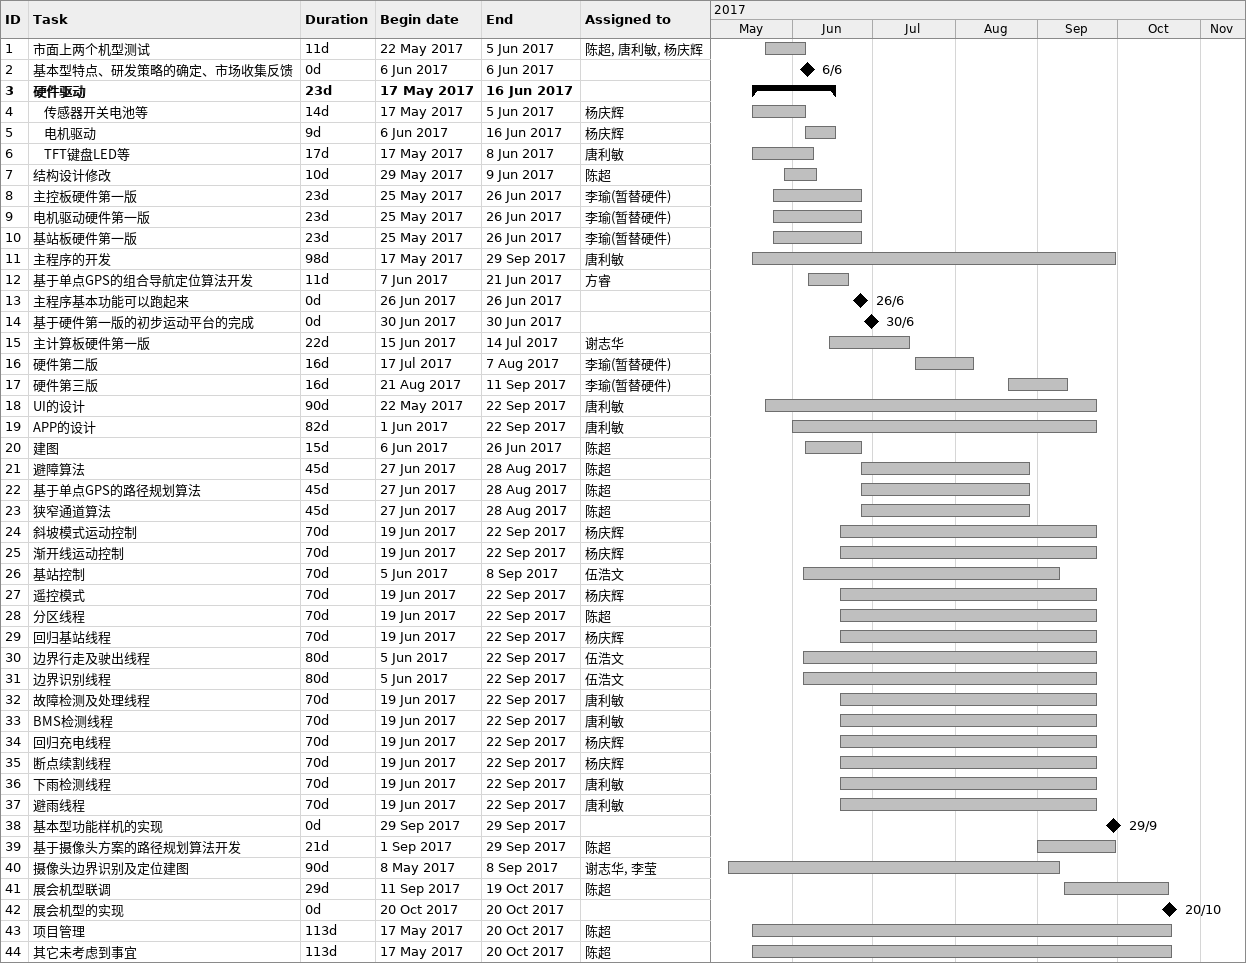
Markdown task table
| ID | Level | Task | Duration | Start | Finish | Resources |
|---|---|---|---|---|---|---|
| 1 | 1 | 市面上两个机型测试 | 11d | 2017-05-22 | 2017-06-05 | 陈超, 唐利敏, 杨庆辉 |
| 2 | 1 | 基本型特点、研发策略的确定、市场收集反馈 | 0d | 2017-06-06 | 2017-06-06 |  |
| 3 | 1 | **硬件驱动** | 23d | 2017-05-17 | 2017-06-16 |  |
| 4 | 2 | 传感器开关电池等 | 14d | 2017-05-17 | 2017-06-05 | 杨庆辉 |
| 5 | 2 | 电机驱动 | 9d | 2017-06-06 | 2017-06-16 | 杨庆辉 |
| 6 | 2 | TFT键盘LED等 | 17d | 2017-05-17 | 2017-06-08 | 唐利敏 |
| 7 | 1 | 结构设计修改 | 10d | 2017-05-29 | 2017-06-09 | 陈超 |
| 8 | 1 | 主控板硬件第一版 | 23d | 2017-05-25 | 2017-06-26 | 李瑜(暂替硬件) |
| 9 | 1 | 电机驱动硬件第一版 | 23d | 2017-05-25 | 2017-06-26 | 李瑜(暂替硬件) |
| 10 | 1 | 基站板硬件第一版 | 23d | 2017-05-25 | 2017-06-26 | 李瑜(暂替硬件) |
| 11 | 1 | 主程序的开发 | 98d | 2017-05-17 | 2017-09-29 | 唐利敏 |
| 12 | 1 | 基于单点GPS的组合导航定位算法开发 | 11d | 2017-06-07 | 2017-06-21 | 方睿 |
| 13 | 1 | 主程序基本功能可以跑起来 | 0d | 2017-06-26 | 2017-06-26 |  |
| 14 | 1 | 基于硬件第一版的初步运动平台的完成 | 0d | 2017-06-30 | 2017-06-30 |  |
| 15 | 1 | 主计算板硬件第一版 | 22d | 2017-06-15 | 2017-07-14 | 谢志华 |
| 16 | 1 | 硬件第二版 | 16d | 2017-07-17 | 2017-08-07 | 李瑜(暂替硬件) |
| 17 | 1 | 硬件第三版 | 16d | 2017-08-21 | 2017-09-11 | 李瑜(暂替硬件) |
| 18 | 1 | UI的设计 | 90d | 2017-05-22 | 2017-09-22 | 唐利敏 |
| 19 | 1 | APP的设计 | 82d | 2017-06-01 | 2017-09-22 | 唐利敏 |
| 20 | 1 | 建图 | 15d | 2017-06-06 | 2017-06-26 | 陈超 |
| 21 | 1 | 避障算法 | 45d | 2017-06-27 | 2017-08-28 | 陈超 |
| 22 | 1 | 基于单点GPS的路径规划算法 | 45d | 2017-06-27 | 2017-08-28 | 陈超 |
| 23 | 1 | 狭窄通道算法 | 45d | 2017-06-27 | 2017-08-28 | 陈超 |
| 24 | 1 | 斜坡模式运动控制 | 70d | 2017-06-19 | 2017-09-22 | 杨庆辉 |
| 25 | 1 | 渐开线运动控制 | 70d | 2017-06-19 | 2017-09-22 | 杨庆辉 |
| 26 | 1 | 基站控制 | 70d | 2017-06-05 | 2017-09-08 | 伍浩文 |
| 27 | 1 | 遥控模式 | 70d | 2017-06-19 | 2017-09-22 | 杨庆辉 |
| 28 | 1 | 分区线程 | 70d | 2017-06-19 | 2017-09-22 | 陈超 |
| 29 | 1 | 回归基站线程 | 70d | 2017-06-19 | 2017-09-22 | 杨庆辉 |
| 30 | 1 | 边界行走及驶出线程 | 80d | 2017-06-05 | 2017-09-22 | 伍浩文 |
| 31 | 1 | 边界识别线程 | 80d | 2017-06-05 | 2017-09-22 | 伍浩文 |
| 32 | 1 | 故障检测及处理线程 | 70d | 2017-06-19 | 2017-09-22 | 唐利敏 |
| 33 | 1 | BMS检测线程 | 70d | 2017-06-19 | 2017-09-22 | 唐利敏 |
| 34 | 1 | 回归充电线程 | 70d | 2017-06-19 | 2017-09-22 | 杨庆辉 |
| 35 | 1 | 断点续割线程 | 70d | 2017-06-19 | 2017-09-22 | 杨庆辉 |
| 36 | 1 | 下雨检测线程 | 70d | 2017-06-19 | 2017-09-22 | 唐利敏 |
| 37 | 1 | 避雨线程 | 70d | 2017-06-19 | 2017-09-22 | 唐利敏 |
| 38 | 1 | 基本型功能样机的实现 | 0d | 2017-09-29 | 2017-09-29 |  |
| 39 | 1 | 基于摄像头方案的路径规划算法开发 | 21d | 2017-09-01 | 2017-09-29 | 陈超 |
| 40 | 1 | 摄像头边界识别及定位建图 | 90d | 2017-05-08 | 2017-09-08 | 谢志华, 李莹 |
| 41 | 1 | 展会机型联调 | 29d | 2017-09-11 | 2017-10-19 | 陈超 |
| 42 | 1 | 展会机型的实现 | 0d | 2017-10-20 | 2017-10-20 |  |
| 43 | 1 | 项目管理 | 113d | 2017-05-17 | 2017-10-20 | 陈超 |
| 44 | 1 | 其它未考虑到事宜 | 113d | 2017-05-17 | 2017-10-20 | 陈超 |
